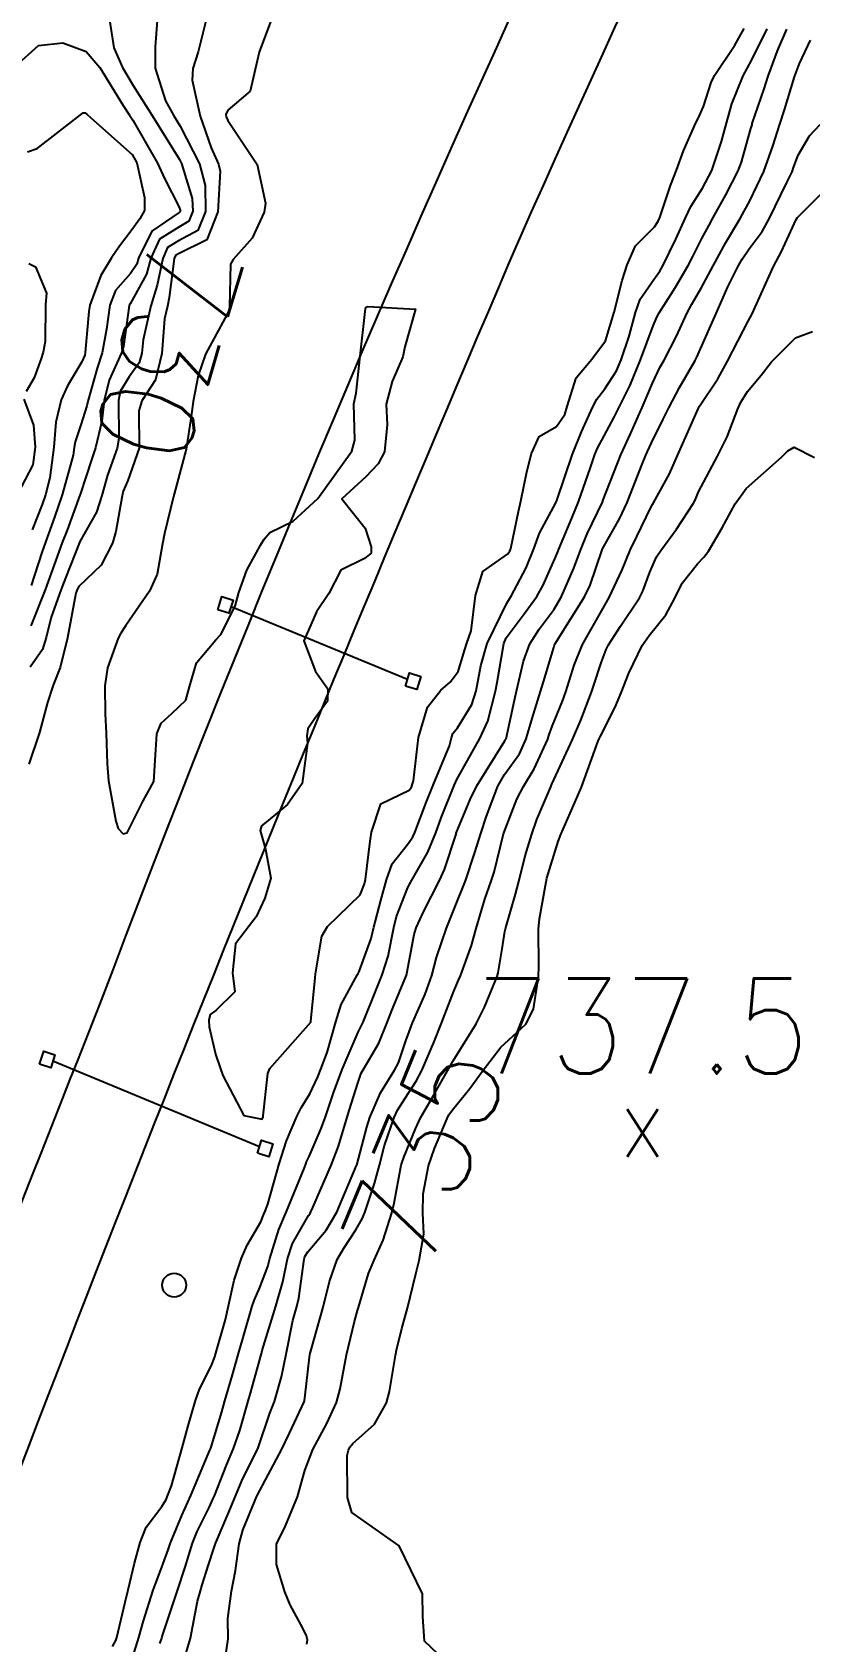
# Model space of a CAD drawing. Header units: metres. Extents: x 318500 to 325275, y 7408834 to 7428799.
# Drawn here: x 320220.5 to 320253.2, y 7414112.3 to 7414180 of the extents above; entities that cross this region are included whole.
import ezdxf
from ezdxf.enums import TextEntityAlignment as Align

# ---------------------------------------------------------------- set-up
doc = ezdxf.new("R2010")
doc.units = ezdxf.units.M
doc.header["$MEASUREMENT"] = 0
for name, color, linetype in [('Cotas', 45, 'Continuous'), ('Curvas de Nivel 1m', 11, 'Continuous'), ('Curvas de Nivel 5m', 15, 'Continuous'), ('Linha Férrea', 20, 'Continuous'), ('Pontos Cotados', 45, 'Continuous'), ('Postes', 20, 'Continuous'), ('Pórticos', 45, 'Continuous')]:
    doc.layers.add(name, color=color, linetype=linetype)
doc.styles.add('Style-STANDARD', font='STANDARD.shx')

# ---------------------------------------------------------------- blocks, each defined once
blk = doc.blocks.new('ELVTXT_74')
at = {"layer": 'Pontos Cotados', "linetype": 'Continuous', "style": 'Style-STANDARD'}
for s, height, p in [('737.5', 4, (0, 4)), ('x', 3, (0, 0))]:
    blk.add_text(s, height=height, dxfattribs=at).set_placement(p, align=Align.MIDDLE_CENTER)

msp = doc.modelspace()

# ---------------------------------------------------------------- linework, layer by layer
at = {"layer": 'Curvas de Nivel 1m', "flags": 128}
for points, elevation in [([(320225.793, 7414180.485), (320225.707, 7414179.385), (320225.719, 7414178.486), (320226.149, 7414177.11), (320226.503, 7414176.474), (320226.763, 7414176.037), (320227.574, 7414174.457), (320227.821, 7414173.543), (320227.825, 7414172.453), (320227.511, 7414171.655), (320226.701, 7414171.223), (320226.231, 7414170.943), (320226.031, 7414170.48), (320225.8, 7414169.356), (320225.531, 7414168.487), (320225.211, 7414167.057), (320225.156, 7414166.492), (320225.045, 7414166.082), (320224.625, 7414165.505), (320224.243, 7414164.877), (320224.166, 7414164.504), (320224.185, 7414162.905), (320224.122, 7414162.505), (320223.713, 7414161.364), (320223.47, 7414160.511), (320223.248, 7414159.815), (320222.53, 7414158.543), (320222.524, 7414158.526), (320221.956, 7414157.081), (320221.748, 7414156.531), (320221.346, 7414155.394), (320221.135, 7414154.54), (320220.977, 7414154.038), (320220.461, 7414153.295)], 731), ([(320223.79, 7414180.51), (320223.974, 7414179.342), (320224.335, 7414178.505), (320224.789, 7414177.756), (320225.592, 7414176.488), (320226.743, 7414174.64), (320226.825, 7414174.469), (320227.268, 7414173.004), (320227.296, 7414172.461), (320227.133, 7414172.044), (320226.71, 7414171.801), (320225.901, 7414171.283), (320225.533, 7414170.487), (320225.346, 7414169.824), (320224.661, 7414168.568), (320224.631, 7414168.529), (320224.622, 7414168.5), (320224.375, 7414166.77), (320224.294, 7414166.503), (320223.776, 7414165.355), (320223.565, 7414164.51), (320223.468, 7414163.64), (320223.199, 7414162.514), (320223.043, 7414162.047), (320222.56, 7414160.551), (320222.551, 7414160.52), (320222.008, 7414159.058), (320221.806, 7414158.531), (320221.459, 7414157.592), (320221.082, 7414156.541), (320220.485, 7414155.03)], 732), ([(320230.568, 7414180.423), (320230.086, 7414179.149), (320229.922, 7414178.429), (320229.706, 7414177.511), (320228.774, 7414176.716), (320228.685, 7414176.528), (320228.694, 7414176.441), (320228.768, 7414176.282), (320230.001, 7414174.427), (320230.351, 7414172.797), (320230.291, 7414172.424), (320229.794, 7414171.338), (320228.987, 7414170.437), (320228.888, 7414170.237), (320228.843, 7414168.438), (320228.814, 7414168.282), (320228.655, 7414167.979), (320227.832, 7414166.452), (320227.528, 7414165.555), (320227.31, 7414164.459), (320227.227, 7414163.834), (320227.019, 7414162.463), (320226.563, 7414160.769), (320226.479, 7414160.471), (320226.1, 7414158.914), (320226.017, 7414158.478), (320225.796, 7414157.196), (320225.477, 7414156.485), (320224.485, 7414155.046), (320224.271, 7414154.714), (320224.152, 7414154.503), (320223.707, 7414153.262), (320223.601, 7414152.508), (320223.616, 7414151.324), (320223.656, 7414150.508), (320223.696, 7414149.218), (320223.753, 7414148.506), (320224.064, 7414146.814), (320224.155, 7414146.502), (320224.367, 7414146.284), (320224.539, 7414146.326), (320224.615, 7414146.496), (320225.207, 7414147.669), (320225.659, 7414148.481), (320225.743, 7414149.809), (320225.777, 7414150.48), (320225.967, 7414150.937), (320226.433, 7414151.361), (320226.997, 7414151.906), (320227.159, 7414152.459), (320227.453, 7414153.467), (320228.269, 7414154.443), (320228.482, 7414154.666), (320229.079, 7414155.85), (320229.239, 7414156.433), (320229.571, 7414157.372), (320230.147, 7414158.424), (320230.291, 7414158.666), (320230.538, 7414158.948), (320231.517, 7414159.434), (320232.56, 7414160.39), (320233.979, 7414162.369), (320234.113, 7414162.841), (320234.066, 7414164.368), (320234.165, 7414164.818), (320234.341, 7414166.364), (320234.54, 7414168.243), (320234.561, 7414168.361), (320234.593, 7414168.429), (320234.661, 7414168.459), (320236.66, 7414168.34), (320236.22, 7414166.768), (320236.126, 7414166.345), (320235.674, 7414165.3), (320235.431, 7414164.352), (320235.473, 7414163.475), (320235.361, 7414162.352), (320235.092, 7414161.838), (320234.569, 7414161.295), (320233.56, 7414160.375), (320234.542, 7414159.135), (320234.791, 7414158.357), (320234.792, 7414158.091), (320234.522, 7414157.859), (320233.524, 7414157.365), (320233.024, 7414156.382), (320232.492, 7414155.617), (320231.959, 7414154.398), (320232.461, 7414153.11), (320232.971, 7414152.382), (320232.967, 7414151.857), (320232.431, 7414151.136), (320232.129, 7414150.69), (320232.097, 7414150.395), (320232.114, 7414150.092), (320231.902, 7414148.397), (320231.276, 7414147.517), (320230.375, 7414146.767), (320230.181, 7414146.614), (320230.13, 7414146.422), (320230.358, 7414145.631), (320230.572, 7414144.417), (320230.332, 7414143.581), (320229.96, 7414142.787), (320229.68, 7414142.426), (320229.091, 7414141.649), (320228.965, 7414140.433), (320229.068, 7414139.642), (320228.266, 7414138.857), (320228.031, 7414138.676), (320227.965, 7414138.444), (320227.982, 7414138.169), (320228.246, 7414137.011), (320228.442, 7414136.438), (320228.555, 7414136.117), (320229.437, 7414134.428), (320230.208, 7414134.276), (320230.252, 7414134.376), (320230.261, 7414134.419), (320230.453, 7414136.201), (320230.536, 7414136.416), (320232.26, 7414138.365), (320232.267, 7414138.39), (320232.445, 7414140.23), (320232.46, 7414140.387), (320232.724, 7414141.974), (320232.962, 7414142.38), (320234.334, 7414143.71), (320234.52, 7414144.176), (320234.553, 7414144.358), (320234.753, 7414145.967), (320234.812, 7414146.356), (320235.2, 7414147.54), (320236.397, 7414148.123), (320236.488, 7414148.25), (320236.524, 7414148.338), (320236.578, 7414148.513), (320236.79, 7414150.334), (320237.167, 7414151.601), (320237.73, 7414152.321), (320238.114, 7414152.656), (320238.462, 7414153.113), (320238.743, 7414154.039), (320238.827, 7414154.305), (320239.005, 7414154.822), (320239.187, 7414156.3), (320239.492, 7414157.318), (320240.527, 7414158.048), (320240.633, 7414158.174), (320240.67, 7414158.279), (320240.998, 7414159.83), (320241.089, 7414160.275), (320241.343, 7414161.502), (320241.546, 7414162.27), (320241.866, 7414162.992), (320242.597, 7414163.411), (320242.944, 7414163.916), (320243.045, 7414164.253), (320243.425, 7414165.451), (320244.075, 7414166.238), (320244.648, 7414167.014), (320245.012, 7414168.225), (320245.354, 7414169.546), (320245.566, 7414170.217), (320245.908, 7414171.006), (320246.714, 7414171.813), (320246.873, 7414172.043), (320246.933, 7414172.198), (320247.387, 7414173.54), (320247.641, 7414174.191), (320247.939, 7414175.001), (320248.455, 7414176.183), (320248.565, 7414176.39), (320248.78, 7414176.866), (320249.098, 7414177.873), (320249.237, 7414178.173), (320250.096, 7414179.444), (320250.479, 7414180.155)], 729), ([(320224.761, 7414111.628), (320225.026, 7414112.479), (320225.226, 7414113.178), (320225.635, 7414114.473), (320225.715, 7414114.702), (320225.953, 7414115.328), (320226.26, 7414116.172), (320226.361, 7414116.464), (320226.838, 7414117.606), (320227.212, 7414118.452), (320228.019, 7414120.367), (320228.04, 7414120.419), (320228.048, 7414120.44), (320228.511, 7414121.967), (320228.649, 7414122.434), (320228.972, 7414123.526), (320229.225, 7414124.429), (320229.415, 7414125.098), (320229.792, 7414126.423), (320229.871, 7414126.654), (320230.112, 7414127.196), (320230.454, 7414128.086), (320230.54, 7414128.414), (320230.914, 7414129.643), (320231.236, 7414130.404), (320231.985, 7414132.2), (320232.047, 7414132.392), (320232.08, 7414132.493), (320232.185, 7414132.715), (320232.692, 7414133.893), (320232.871, 7414134.38), (320233.213, 7414135.387), (320233.574, 7414136.37), (320234.256, 7414137.939), (320234.397, 7414138.221), (320234.459, 7414138.358), (320234.98, 7414139.653), (320235.262, 7414140.35), (320235.508, 7414141.142), (320235.748, 7414142.346), (320235.866, 7414142.803), (320236.337, 7414144.022), (320236.504, 7414144.338), (320237.182, 7414145.503), (320237.523, 7414146.323), (320237.747, 7414146.952), (320238.282, 7414148.312), (320238.403, 7414148.57), (320239.372, 7414150.296), (320239.699, 7414151.023), (320240.028, 7414152.286), (320240.092, 7414152.649), (320240.379, 7414154.282), (320240.482, 7414154.522), (320241.238, 7414155.527), (320241.771, 7414156.267), (320242.034, 7414156.737), (320242.524, 7414157.841), (320242.645, 7414158.142), (320242.691, 7414158.258), (320243.239, 7414159.56), (320243.52, 7414160.246), (320244.018, 7414161.682), (320244.202, 7414162.236), (320244.315, 7414162.503), (320244.592, 7414163.022), (320245.018, 7414163.81), (320245.231, 7414164.221), (320245.694, 7414165.144), (320246.128, 7414166.208), (320246.654, 7414167.645), (320246.821, 7414168.036), (320246.915, 7414168.197), (320247.6, 7414169.267), (320248.129, 7414170.186), (320248.321, 7414170.559), (320248.707, 7414171.312), (320249.014, 7414171.877), (320249.174, 7414172.173), (320249.712, 7414173.148), (320250.228, 7414174.158), (320250.373, 7414174.528), (320250.767, 7414175.946), (320250.815, 7414176.104), (320250.827, 7414176.149), (320251.326, 7414177.608), (320251.494, 7414178.14), (320251.881, 7414179.204), (320252.278, 7414180.128)], 731), ([(320219.84, 7414178.564), (320220.809, 7414179.437), (320221.826, 7414179.551), (320222.807, 7414179.183), (320223.388, 7414178.514), (320224.367, 7414176.914), (320224.635, 7414176.501), (320224.767, 7414176.299), (320225.81, 7414174.484), (320226.102, 7414173.848), (320226.722, 7414172.629), (320226.766, 7414172.515), (320226.766, 7414172.469), (320226.754, 7414172.435), (320226.719, 7414172.416), (320225.57, 7414171.624), (320225.014, 7414170.495), (320224.939, 7414170.244), (320224.68, 7414169.849), (320224.051, 7414169.124), (320223.804, 7414168.509), (320223.66, 7414167.5), (320223.479, 7414166.512), (320223.278, 7414165.866), (320222.895, 7414164.517), (320222.84, 7414164.284), (320222.594, 7414163.482), (320222.342, 7414162.766), (320222.307, 7414162.524), (320222.26, 7414162.208), (320221.797, 7414160.531), (320221.486, 7414159.595), (320221.1, 7414158.541), (320220.953, 7414158.114), (320220.503, 7414156.726)], 733), ([(320225.916, 7414112.224), (320225.976, 7414112.412), (320225.995, 7414112.469), (320226.022, 7414112.569), (320226.649, 7414114.459), (320226.969, 7414115.44), (320227.289, 7414116.45), (320227.485, 7414116.94), (320227.993, 7414117.978), (320228.141, 7414118.295), (320228.204, 7414118.438), (320228.712, 7414119.734), (320229.001, 7414120.43), (320229.268, 7414121.191), (320229.631, 7414122.424), (320229.725, 7414122.754), (320230.074, 7414124.013), (320230.164, 7414124.333), (320230.183, 7414124.418), (320230.213, 7414124.55), (320230.782, 7414126.41), (320231.079, 7414127.442), (320231.277, 7414128.403), (320231.486, 7414129.054), (320232.158, 7414130.224), (320232.228, 7414130.32), (320232.267, 7414130.388), (320232.347, 7414130.572), (320233.127, 7414132.376), (320233.417, 7414133.146), (320233.792, 7414134.366), (320233.886, 7414134.694), (320234.232, 7414135.8), (320234.383, 7414136.214), (320234.462, 7414136.358), (320235.123, 7414137.479), (320235.474, 7414138.348), (320235.688, 7414138.927), (320236.278, 7414140.34), (320236.291, 7414140.409), (320236.604, 7414142.047), (320236.694, 7414142.334), (320236.994, 7414142.997), (320237.675, 7414144.32), (320237.881, 7414144.783), (320238.369, 7414146.27), (320238.378, 7414146.302), (320238.968, 7414147.724), (320239.248, 7414148.297), (320240.419, 7414150.188), (320240.454, 7414150.245), (320240.47, 7414150.279), (320240.823, 7414151.897), (320240.909, 7414152.275), (320241.2, 7414153.542), (320241.469, 7414154.27), (320241.87, 7414154.882), (320242.495, 7414155.734), (320242.802, 7414156.255), (320243.318, 7414157.448), (320243.612, 7414158.244), (320243.885, 7414158.894), (320244.521, 7414160.231), (320244.561, 7414160.321), (320245.301, 7414162.219), (320245.7, 7414163.107), (320246.189, 7414164.206), (320246.317, 7414164.502), (320246.626, 7414165.234), (320246.945, 7414165.888), (320247.115, 7414166.195), (320247.633, 7414167.207), (320248.088, 7414168.186), (320248.291, 7414168.559), (320248.676, 7414169.232), (320249.184, 7414170.173), (320249.72, 7414171.149), (320250.316, 7414172.156), (320250.727, 7414172.895), (320251.313, 7414174.141), (320251.694, 7414175.198), (320251.984, 7414176.132), (320252.176, 7414176.732), (320252.597, 7414178.123), (320252.806, 7414178.68), (320253.27, 7414179.661)], 732), ([(320220.341, 7414174.961), (320220.748, 7414175.104), (320221.558, 7414175.738), (320222.57, 7414176.523), (320222.686, 7414176.607), (320222.771, 7414176.6), (320222.873, 7414176.519), (320224.745, 7414174.856), (320224.941, 7414174.497), (320225.27, 7414173.036), (320225.259, 7414172.492), (320225.063, 7414172.147), (320224.707, 7414171.635), (320224.211, 7414170.991), (320223.871, 7414170.508), (320223.424, 7414169.767), (320222.968, 7414168.517), (320222.929, 7414168.246), (320222.776, 7414166.519), (320222.751, 7414166.406), (320222.634, 7414166.129), (320222.021, 7414165.127), (320221.754, 7414164.533), (320221.535, 7414163.597), (320221.451, 7414162.537), (320221.281, 7414161.254), (320221.097, 7414160.542), (320220.963, 7414160.134), (320220.538, 7414159.063)], 734), ([(320226.903, 7414111.457), (320227.199, 7414112.451), (320227.498, 7414114.009), (320227.614, 7414114.445), (320227.692, 7414114.695), (320227.956, 7414115.537), (320228.176, 7414116.229), (320228.247, 7414116.437), (320228.767, 7414117.653), (320229.088, 7414118.429), (320229.36, 7414119.073), (320230.02, 7414120.401), (320230.029, 7414120.42), (320230.538, 7414121.917), (320230.727, 7414122.41), (320231.033, 7414123.438), (320231.217, 7414124.403), (320231.502, 7414125.807), (320231.675, 7414126.396), (320231.753, 7414126.747), (320231.978, 7414128.392), (320232.014, 7414128.509), (320232.135, 7414128.695), (320232.909, 7414129.618), (320233.352, 7414130.372), (320234.18, 7414132.328), (320234.188, 7414132.352), (320234.617, 7414133.943), (320234.743, 7414134.355), (320235.19, 7414135.386), (320235.783, 7414136.345), (320235.942, 7414136.644), (320236.252, 7414137.577), (320236.534, 7414138.336), (320237.071, 7414139.535), (320237.347, 7414140.324), (320237.549, 7414141.074), (320237.963, 7414142.315), (320238.329, 7414143.222), (320238.759, 7414144.304), (320239.158, 7414145.498), (320239.412, 7414146.294), (320239.654, 7414147.018), (320240.125, 7414148.284), (320240.405, 7414148.776), (320241.039, 7414149.648), (320241.317, 7414150.271), (320241.567, 7414151.135), (320241.921, 7414152.265), (320242.047, 7414152.673), (320242.478, 7414154.118), (320242.512, 7414154.227), (320242.525, 7414154.259), (320242.589, 7414154.366), (320243.765, 7414156.241), (320244.003, 7414156.742), (320244.514, 7414158.23), (320244.531, 7414158.264), (320245.241, 7414159.528), (320245.564, 7414160.215), (320246.202, 7414161.831), (320246.351, 7414162.203), (320246.42, 7414162.365), (320246.588, 7414162.73), (320247.075, 7414163.723), (320247.312, 7414164.193), (320247.766, 7414165.045), (320248.419, 7414166.182), (320248.493, 7414166.33), (320248.645, 7414166.675), (320249.308, 7414168.17), (320249.8, 7414169.286), (320250.234, 7414170.157), (320250.4, 7414170.449), (320250.701, 7414170.887), (320251.237, 7414171.617), (320251.531, 7414172.138), (320252.279, 7414173.67), (320252.497, 7414174.124), (320252.565, 7414174.3), (320252.751, 7414174.826), (320253.236, 7414175.642), (320253.686, 7414176.111)], 733), ([(320228.666, 7414111.672), (320228.789, 7414112.427), (320228.771, 7414113.274), (320228.927, 7414114.43), (320229.089, 7414115.293), (320229.248, 7414116.427), (320229.407, 7414116.997), (320229.984, 7414118.42), (320230, 7414118.453), (320231.043, 7414120.405), (320231.36, 7414121.07), (320231.982, 7414122.391), (320232, 7414122.442), (320232.06, 7414123.041), (320232.2, 7414124.267), (320232.22, 7414124.388), (320232.269, 7414124.574), (320232.782, 7414126.38), (320233.042, 7414127.451), (320233.362, 7414128.372), (320233.648, 7414128.857), (320234.149, 7414129.622), (320234.42, 7414130.093), (320234.538, 7414130.356), (320234.944, 7414131.581), (320235.143, 7414132.35), (320235.362, 7414133.179), (320235.76, 7414134.344), (320235.902, 7414134.655), (320236.222, 7414135.162), (320236.686, 7414135.881), (320236.929, 7414136.33), (320237.44, 7414137.51), (320237.76, 7414138.317), (320237.901, 7414138.68), (320238.28, 7414139.665), (320238.472, 7414140.122), (320238.554, 7414140.306), (320239.019, 7414141.59), (320239.214, 7414142.297), (320239.574, 7414143.533), (320239.847, 7414144.287), (320239.966, 7414144.666), (320240.37, 7414146.28), (320240.922, 7414147.745), (320241.205, 7414148.272), (320241.658, 7414149.017), (320242.224, 7414150.262), (320242.273, 7414150.411), (320242.429, 7414150.832), (320242.842, 7414151.856), (320242.984, 7414152.252), (320243.34, 7414153.373), (320243.689, 7414154.242), (320244.494, 7414155.669), (320244.814, 7414156.225), (320245.352, 7414157.383), (320245.697, 7414158.213), (320245.966, 7414158.781), (320246.557, 7414160.004), (320246.631, 7414160.127), (320246.675, 7414160.199), (320247.343, 7414161.421), (320247.68, 7414162.189), (320247.955, 7414162.821), (320248.563, 7414164.18), (320248.578, 7414164.213), (320248.611, 7414164.263), (320249.375, 7414165.422), (320249.779, 7414166.163), (320250.657, 7414167.84), (320250.823, 7414168.148), (320250.947, 7414168.429), (320251.722, 7414170.135), (320252.062, 7414170.768), (320252.677, 7414172.121), (320252.721, 7414172.189), (320253.683, 7414173.158)], 734), ([(320237.908, 7414111.502), (320237.046, 7414112.323), (320236.967, 7414113.361), (320236.95, 7414114.325), (320235.97, 7414116.34), (320233.991, 7414117.741), (320233.799, 7414118.363), (320233.789, 7414120.135), (320233.847, 7414120.363), (320233.902, 7414120.481), (320234.024, 7414120.64), (320234.935, 7414121.453), (320235.449, 7414122.346), (320235.573, 7414122.829), (320235.815, 7414124.343), (320235.857, 7414124.567), (320236.091, 7414125.478), (320236.327, 7414126.337), (320236.683, 7414127.771), (320236.82, 7414128.33), (320237.016, 7414129.458), (320236.977, 7414130.328), (320236.978, 7414131.138), (320237.215, 7414132.324), (320237.463, 7414133.049), (320237.99, 7414134.313), (320238.064, 7414134.46), (320238.215, 7414134.674), (320238.954, 7414135.574), (320239.465, 7414136.292), (320240.25, 7414137.307), (320240.756, 7414137.774), (320241.296, 7414138.27), (320241.624, 7414138.912), (320241.839, 7414140.265), (320241.852, 7414140.709), (320241.839, 7414142.265), (320241.881, 7414142.708), (320242.153, 7414144.262), (320242.185, 7414144.419), (320242.351, 7414144.966), (320242.666, 7414145.955), (320242.77, 7414146.254), (320243.261, 7414147.373), (320243.639, 7414148.241), (320244.332, 7414150.144), (320244.364, 7414150.231), (320244.382, 7414150.269), (320244.422, 7414150.36), (320245.059, 7414151.602), (320245.313, 7414152.217), (320245.638, 7414153.037), (320246.192, 7414154.204), (320246.484, 7414154.624), (320247.197, 7414155.489), (320247.563, 7414156.189), (320247.873, 7414156.823), (320248.522, 7414157.638), (320248.792, 7414157.91), (320248.982, 7414158.173), (320249.562, 7414159.147), (320250.102, 7414160.157), (320250.567, 7414160.807), (320252.061, 7414162.128), (320252.316, 7414162.392), (320252.586, 7414162.548), (320253.448, 7414162.111)], 736)]:
    msp.add_lwpolyline(points, dxfattribs=dict(at, elevation=elevation))
at = {"layer": 'Curvas de Nivel 5m', "flags": 128}
for points, elevation in [([(320227.841, 7414180.455), (320227.516, 7414179.168), (320227.294, 7414178.463), (320227.274, 7414177.981), (320227.601, 7414176.458), (320228.071, 7414175.13), (320228.382, 7414174.445), (320228.441, 7414174.148), (320228.355, 7414172.445), (320227.889, 7414171.265), (320226.693, 7414170.676), (320226.562, 7414170.602), (320226.51, 7414170.473), (320226.309, 7414168.832), (320226.227, 7414168.476), (320226.112, 7414167.936), (320225.989, 7414166.48), (320225.728, 7414165.379), (320225.151, 7414164.492), (320225.024, 7414164.074), (320225.037, 7414162.493), (320224.566, 7414161.147), (320224.372, 7414160.692), (320224.325, 7414160.502), (320224.053, 7414158.989), (320223.922, 7414158.506), (320223.447, 7414157.579), (320222.502, 7414156.679), (320222.441, 7414156.581), (320222.42, 7414156.521), (320222.383, 7414156.406), (320222.02, 7414154.527), (320221.722, 7414153.271), (320221.426, 7414152.535), (320221.179, 7414151.799), (320220.843, 7414150.544), (320220.407, 7414149.215)], 730), ([(320223.914, 7414112.1), (320224.053, 7414112.353), (320224.095, 7414112.488), (320224.458, 7414113.962), (320224.579, 7414114.484), (320224.843, 7414115.601), (320225.081, 7414116.483), (320225.333, 7414117.127), (320225.993, 7414117.986), (320226.174, 7414118.291), (320226.25, 7414118.466), (320226.402, 7414118.862), (320226.848, 7414120.458), (320227.102, 7414121.386), (320227.41, 7414122.45), (320227.574, 7414122.931), (320228.072, 7414123.892), (320228.228, 7414124.288), (320228.271, 7414124.438), (320228.67, 7414125.858), (320228.8, 7414126.433), (320229.039, 7414127.508), (320229.347, 7414128.428), (320229.581, 7414128.983), (320230.153, 7414129.962), (320230.289, 7414130.287), (320230.342, 7414130.417), (320230.449, 7414130.701), (320230.931, 7414132.409), (320231.234, 7414133.365), (320231.668, 7414134.398), (320231.85, 7414134.761), (320232.224, 7414135.345), (320232.557, 7414136.063), (320232.683, 7414136.383), (320232.945, 7414137.078), (320233.314, 7414138.374), (320233.538, 7414139.104), (320234.222, 7414140.361), (320234.25, 7414140.401), (320234.292, 7414140.492), (320234.791, 7414141.877), (320234.913, 7414142.354), (320235.209, 7414143.473), (320235.441, 7414144.349), (320235.681, 7414145.016), (320236.363, 7414145.894), (320236.55, 7414146.154), (320236.634, 7414146.336), (320237.116, 7414147.602), (320237.411, 7414148.325), (320238.087, 7414149.986), (320238.172, 7414150.314), (320238.235, 7414150.501), (320238.426, 7414150.738), (320239.026, 7414151.716), (320239.213, 7414152.299), (320239.411, 7414153.351), (320239.682, 7414154.292), (320240.497, 7414155.988), (320240.613, 7414156.165), (320240.687, 7414156.278), (320241.322, 7414157.468), (320241.64, 7414158.269), (320241.882, 7414158.925), (320242.559, 7414160.198), (320242.58, 7414160.239), (320242.588, 7414160.26), (320242.603, 7414160.302), (320243.267, 7414162.25), (320243.647, 7414163.191), (320244.121, 7414164.237), (320244.289, 7414164.561), (320244.621, 7414164.989), (320245.11, 7414165.746), (320245.315, 7414166.22), (320245.648, 7414167.213), (320245.92, 7414168.211), (320246.115, 7414168.762), (320246.681, 7414169.591), (320246.939, 7414169.944), (320247.08, 7414170.196), (320247.605, 7414171.293), (320248.015, 7414172.187), (320248.247, 7414172.662), (320248.732, 7414173.428), (320249.125, 7414174.174), (320249.535, 7414175.391), (320249.746, 7414176.165), (320249.97, 7414176.975), (320250.443, 7414178.155), (320250.807, 7414178.831), (320251.448, 7414180.141)], 730), ([(320220.398, 7414170.267), (320220.684, 7414170.122), (320221.144, 7414169.019), (320221.107, 7414168.543), (320221.082, 7414166.981), (320221.007, 7414166.544), (320220.912, 7414166.27), (320220.624, 7414165.464), (320220.287, 7414164.883)], 735), ([(320232.098, 7414112.207), (320232.114, 7414112.387), (320232.085, 7414112.551), (320231.925, 7414112.871), (320231.389, 7414113.85), (320231.17, 7414114.402), (320230.811, 7414115.553), (320230.82, 7414116.407), (320231.199, 7414117.184), (320231.706, 7414118.394), (320232.011, 7414119.499), (320232.348, 7414120.385), (320232.931, 7414121.482), (320233.338, 7414122.371), (320233.488, 7414122.939), (320233.759, 7414124.365), (320234.094, 7414125.769), (320234.226, 7414126.232), (320234.266, 7414126.358), (320234.689, 7414127.787), (320234.919, 7414128.352), (320235.304, 7414129.187), (320235.672, 7414130.345), (320235.761, 7414130.747), (320236.061, 7414132.341), (320236.087, 7414132.435), (320236.186, 7414132.709), (320236.659, 7414133.877), (320236.877, 7414134.33), (320237.368, 7414135.178), (320238.009, 7414136.313), (320238.244, 7414136.732), (320239.207, 7414138.296), (320239.57, 7414138.991), (320240.092, 7414140.283), (320240.135, 7414140.44), (320240.307, 7414141.44), (320240.426, 7414142.172), (320240.451, 7414142.279), (320240.869, 7414143.741), (320241.005, 7414144.273), (320241.277, 7414145.35), (320241.55, 7414146.268), (320241.768, 7414146.877), (320242.348, 7414148.261), (320242.364, 7414148.297), (320242.401, 7414148.368), (320243.261, 7414150.247), (320243.609, 7414151.066), (320244.062, 7414152.236), (320244.161, 7414152.527), (320244.469, 7414153.469), (320244.675, 7414154.03), (320244.775, 7414154.226), (320245.28, 7414155.01), (320246.077, 7414156.206), (320246.217, 7414156.492), (320246.516, 7414157.29), (320246.8, 7414157.924), (320246.977, 7414158.196), (320247.639, 7414159.093), (320248.354, 7414160.182), (320248.425, 7414160.318), (320248.565, 7414160.667), (320249.364, 7414162.168), (320249.777, 7414162.977), (320250.224, 7414164.156), (320250.338, 7414164.431), (320250.621, 7414164.881), (320251.197, 7414165.576), (320251.638, 7414166.135), (320252.65, 7414167.139), (320253.359, 7414167.407)], 735), ([(320220.189, 7414164.556), (320220.594, 7414163.473), (320220.671, 7414162.549), (320220.572, 7414161.794), (320219.928, 7414160.559)], 735)]:
    msp.add_lwpolyline(points, dxfattribs=dict(at, elevation=elevation))
at = {"layer": 'Linha Férrea'}
for points in [[(320243.121, 7412578.113, -0.022066), (320218.658, 7412665.024, -0.057292), (320208.419, 7412757.765, -0.015116), (320209.147, 7412809.731), (320212.999, 7412898.464), (320217.75, 7413022.223), (320218.868, 7413065.549, 0.002845), (320222.472, 7413170.398), (320223.919, 7413209.926, 0.002082), (320224.705, 7413276.661, 0.003632), (320228.062, 7413358.946, 0.007114), (320228.457, 7413437.225, 0.052007), (320207.388, 7413601.502), (320189.576, 7413674.05, -0.009688), (320173.972, 7413744.603, -0.038503), (320163.913, 7413836.791, -0.068065), (320181.512, 7414006.598, -0.018281), (320204.23, 7414088.365, -0.009006), (320223.393, 7414139.109, -0.076005), (320320.437, 7414311.999, -0.027328)], [(320242.602, 7412592.989, -0.039479), (320216.599, 7412699.687, -0.043029), (320212.659, 7412775.314, -0.005074), (320213.553, 7412813.867), (320216.907, 7412896.875), (320221.075, 7413002.371), (320228.419, 7413254.256, -0.010419), (320230.392, 7413317.782, 0.015269), (320232.714, 7413433.25, 0.053346), (320210.954, 7413604.021, -0.008287), (320181.836, 7413725.169, -0.048428), (320167.711, 7413850.7, -0.046719), (320177.501, 7413966.93, -0.025435), (320202.239, 7414068.044, -0.032111), (320214.5, 7414104.857, -0.012996), (320241.049, 7414171.317, -0.059467), (320320.452, 7414305.187)]]:
    msp.add_lwpolyline(points, format="xyb", dxfattribs=at)
at = {"layer": 'Postes'}
msp.add_circle((320226.512, 7414127.3), 0.5, dxfattribs=at)
at = {"layer": 'Pórticos'}
for points in [[(320228.342, 7414155.706), (320228.517, 7414156.256), (320228.993, 7414156.105), (320228.818, 7414155.555)], [(320236.24, 7414152.495), (320236.415, 7414153.045), (320236.891, 7414152.894), (320236.716, 7414152.344)], [(320220.85, 7414136.589), (320221.024, 7414137.14), (320221.5, 7414136.989), (320221.325, 7414136.438)], [(320230.014, 7414132.848), (320230.189, 7414133.398), (320230.664, 7414133.247), (320230.49, 7414132.697)]]:
    msp.add_lwpolyline(points, close=True, dxfattribs=at)
for points in [[(320236.328, 7414152.77), (320228.905, 7414155.83)], [(320230.101, 7414133.123), (320221.413, 7414136.713)]]:
    msp.add_lwpolyline(points, dxfattribs=at)

# ---------------------------------------------------------------- block references
at = {"layer": 'Pontos Cotados', "linetype": 'Continuous'}
msp.add_blockref('ELVTXT_74', (320246.21, 7414134.2, 737.49), dxfattribs=at)

# ---------------------------------------------------------------- texts
at = {"layer": 'Cotas', "style": 'Style-STANDARD'}
for s, rotation, p in [('730', 253.58584, (320226.27, 7414166.636, 730)), ('735', 67.72252, (320237.033, 7414132.814, 735))]:
    msp.add_text(s, height=4, rotation=rotation, dxfattribs=at).set_placement(p, align=Align.MIDDLE_CENTER)

doc.saveas('drawing.dxf')
